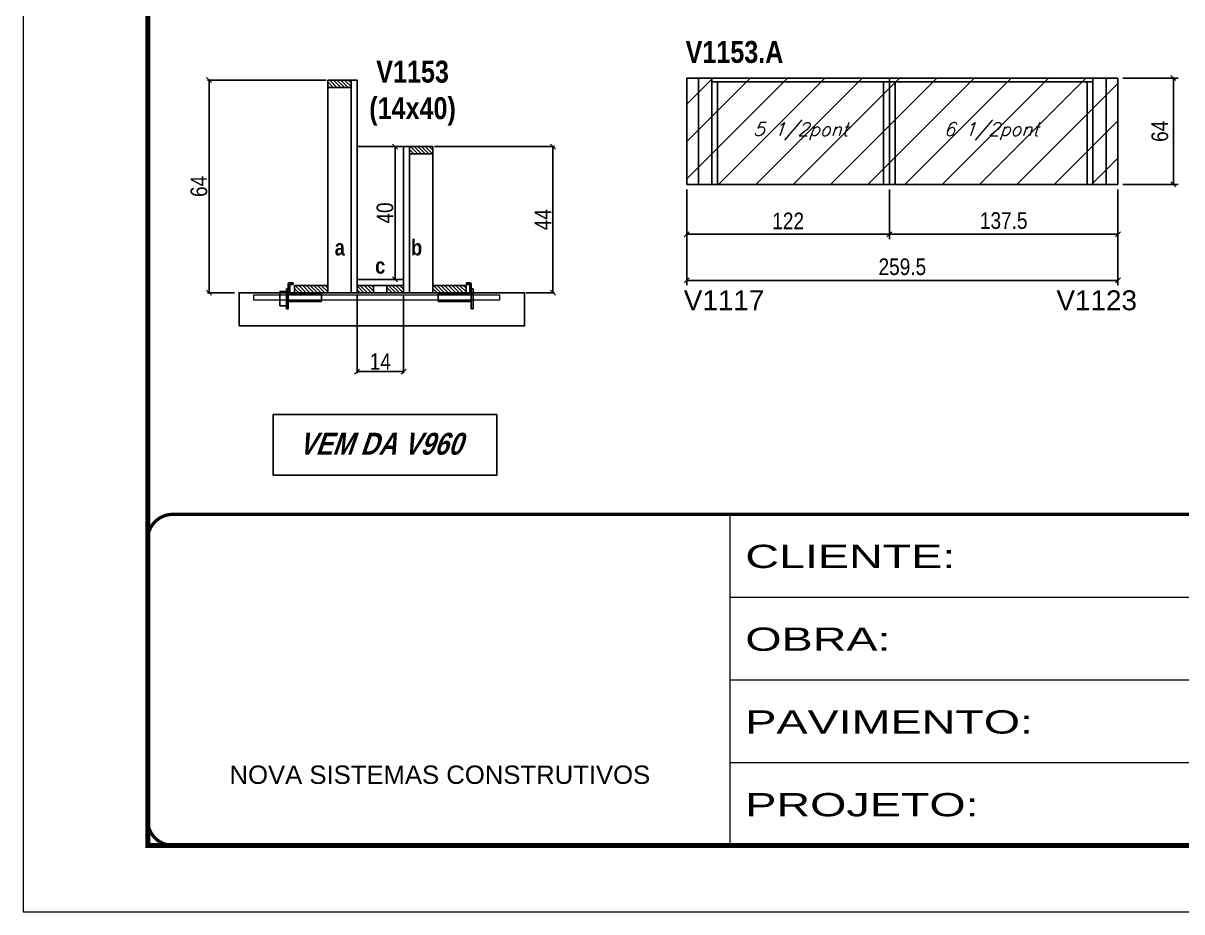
# Model space of a CAD drawing. Extents: x 3309 to 9563, y -2522 to 14608.
# Drawn here: x 6493 to 7190, y 5518 to 6053 of the extents above; entities that cross this region are included whole.
import ezdxf

# ---------------------------------------------------------------- set-up
doc = ezdxf.new("R2010")
doc.units = 0
doc.linetypes.add('CONTINUO', pattern=[0])
doc.linetypes.add('DASHED', pattern=[0.75, 0.5, -0.25])
for name, color, linetype in [('5', 5, 'Continuous'), ('barrote', 251, 'Continuous'), ('COTA', 241, 'Continuous'), ('detalhes', 4, 'Continuous'), ('NOMENCLATURA', 7, 'Continuous'), ('Painéis', 200, 'Continuous'), ('presilha', 1, 'Continuous'), ('SARR_2.2x10', 60, 'Continuous'), ('SARR_2.2x7', 40, 'Continuous'), ('SARR_3.5x7', 81, 'Continuous'), ('texto', 7, 'Continuous')]:
    doc.layers.add(name, color=color, linetype=linetype)
for name, color, linetype, lineweight in [('CONCRETO', 251, 'Continuous', 25), ('Folhas', 255, 'Continuous', 9), ('Hachura', 251, 'Continuous', 9), ('SARRAFO DE PRESSAO', 251, 'DASHED', 9), ('SCO-___-LAJ', 2, 'Continuous', 0)]:
    doc.layers.add(name, color=color, linetype=linetype, lineweight=lineweight)
doc.styles.add('ARIAL', font='arial.ttf')
doc.styles.add('COTA TECNICA', font='techl___.ttf', dxfattribs={"height": 10})
doc.styles.add('COTA TECNICA 2X', font='techl___.ttf', dxfattribs={"height": 10})
doc.styles.add('Romans', font='romans.shx')
doc.styles.get("Standard").update_dxf_attribs({"font": 'arial.ttf'})
doc.styles.add('TECNICA', font='techb___.ttf', dxfattribs={"height": 10})
doc.styles.add('Tecnologia', font='')
doc.styles.get('Tecnologia').set_extended_font_data('Forgotten Futurist')
doc.dimstyles.new('PAINEL', dxfattribs={"dimtxt": 10, "dimasz": 3, "dimexe": 3, "dimexo": 3, "dimgap": 3, "dimtad": 1, "dimdec": 1, "dimzin": 12, "dimdsep": 46, "dimtxsty": 'COTA TECNICA', "dimblk1": 'OBLIQUE', "dimblk2": 'OBLIQUE', "dimsah": 1, "dimcen": 0.9, "dimclrd": 4, "dimclre": 4, "dimclrt": 240, "dimadec": 1, "dimazin": 3, "dimtfac": 1, "dimtdec": 1, "dimtmove": 0, "dimatfit": 3, "dimfxl": 1, "dimtolj": 1, "dimtzin": 12, "dimarcsym": 0})
doc.dimstyles.new('SECAO', dxfattribs={"dimscale": 0.333333, "dimtxt": 5, "dimasz": 9, "dimexe": 3, "dimexo": 3, "dimgap": 3, "dimtad": 1, "dimdec": 1, "dimlfac": 0.5, "dimzin": 12, "dimdsep": 46, "dimtxsty": 'COTA TECNICA 2X', "dimblk1": 'OBLIQUE', "dimblk2": 'OBLIQUE', "dimsah": 1, "dimcen": 0.9, "dimclrd": 4, "dimclre": 4, "dimclrt": 240, "dimadec": 1, "dimazin": 3, "dimtfac": 1, "dimtdec": 1, "dimtmove": 0, "dimatfit": 3, "dimfxl": 1, "dimtolj": 1, "dimtzin": 12, "dimarcsym": 0})

# ---------------------------------------------------------------- blocks, each defined once
blk = doc.blocks.new('9999999999')
at = {"color": 30, "linetype": 'CONTINUO'}
for p, q in [((98564.56, 34230.21), (98564.56, 34429.45)), ((98564.56, 34379.64), (99583.98, 34379.64)), ((98564.56, 34329.83), (99487.98, 34329.83)), ((98564.56, 34280.02), (99487.98, 34280.02))]:
    blk.add_line(p, q, dxfattribs=at)
at = {"color": 30, "linetype": 'CONTINUO', "const_width": 2}
blk.add_lwpolyline([(99583.98, 34230.21), (99583.98, 34414.45, 0.414214), (99568.98, 34429.45), (98228.98, 34429.45, 0.414214), (98213.98, 34414.45), (98213.98, 34245.21, 0.414214), (98228.98, 34230.21), (99583.98, 34230.21)], format="xyb", dxfattribs=at)
at = {"layer": 'Folhas'}
blk.add_lwpolyline([(98138.98, 34190.21), (99623.98, 34190.21), (99623.98, 35240.21), (98138.98, 35240.21)], close=True, dxfattribs=at)
at = {"layer": 'Folhas', "color": 30, "const_width": 3}
blk.add_lwpolyline([(98213.98, 34230.21), (99583.98, 34230.21), (99583.98, 35200.21), (98213.98, 35200.21)], close=True, dxfattribs=at)
at = {"color": 7, "linetype": 'Continuous', "ltscale": 5, "style": 'ARIAL'}
blk.add_text('NOVA SISTEMAS CONSTRUTIVOS', height=11.0592, dxfattribs=at).set_placement((98263.19, 34267.21))
at = {"layer": 'Folhas', "color": 7, "style": 'Tecnologia', "width": 1.5}
for s, p in [('CLIENTE:', (98573.65, 34397.17)), ('OBRA:', (98573.65, 34347.31)), ('PAVIMENTO:', (98573.65, 34297.5)), ('PROJETO:', (98573.65, 34247.69))]:
    blk.add_text(s, height=14, dxfattribs=at).set_placement(p)
blk = doc.blocks.new('PRESILHA METÁLICA 1')
at = {"layer": 'presilha'}
for p, q in [((12, 21), (8.6, 21)), ((12, 21), (12, 19.5)), ((0, 13), (6, 13)), ((0, 13), (0, 0)), ((6, 15.5), (7.5, 15.5)), ((6, -2.5), (6, 15.5)), ((6, 13), (6, 0)), ((7.5, 10.6), (7.5, 19.9)), ((7.5, 15.5), (7.5, -2.5)), ((9, 11.6), (9, 18.9)), ((12, 19.5), (9.6, 19.5)), ((37.5, 11), (9.6, 11)), ((37.5, 11), (37.5, 4.1)), ((6, 0), (0, 0)), ((37.5, 4.1), (7.5, 4.1)), ((7.5, -2.5), (6, -2.5))]:
    blk.add_line(p, q, dxfattribs=at)
for centre, radius, start, end in [((8.6, 19.9), 1.14, 90, 180), ((9.6, 18.9), 0.57, 90, 180), ((9.6, 11.6), 0.57, 180, 270)]:
    blk.add_arc(centre, radius, start, end, dxfattribs=at)
blk = doc.blocks.new('PRESILHA METÁLICA 2')
at = {"layer": 'presilha'}
for p, q in [((-5.2, 23.5), (-5.2, 22)), ((-5.2, 23.5), (-1.9, 23.5)), ((-5.2, 22), (-2.8, 22)), ((-2.2, 14.1), (-2.2, 21.4)), ((-0.8, 14.6), (-0.8, 22.4)), ((-30.8, 13.5), (-30.8, 6.6)), ((-30.8, 13.5), (-2.8, 13.5)), ((0.8, 18), (-0.8, 18)), ((-0.8, 18), (-0.8, 0)), ((0.8, 0), (0.8, 18)), ((-30.8, 6.6), (-0.8, 6.6)), ((-0.8, 0), (0.8, 0))]:
    blk.add_line(p, q, dxfattribs=at)
for centre, radius, start, end in [((-2.8, 21.4), 0.57, 0, 90), ((-1.9, 22.4), 1.14, 0, 90), ((-2.8, 14.1), 0.57, 270, 0)]:
    blk.add_arc(centre, radius, start, end, dxfattribs=at)
blk = doc.blocks.new('_Oblique')
at = {"color": 0, "linetype": 'ByBlock', "lineweight": -2}
blk.add_line((-0.5, -0.5), (0.5, 0.5), dxfattribs=at)
blk = doc.blocks.new('*D3238')
at = {"layer": 'COTA', "color": 4, "lineweight": -2, "transparency": 16777216}
for p, q in [((6675.23, 6018.5), (6603.79, 6018.5)), ((6604.79, 6018.5), (6604.79, 5890.5)), ((6620.02, 5890.5), (6603.79, 5890.5))]:
    blk.add_line(p, q, dxfattribs=at)
at = {"layer": 'Defpoints', "color": 0, "transparency": 16777216}
for p in [(6676.23, 6018.5), (6604.79, 5890.5), (6621.02, 5890.5)]:
    blk.add_point(p, dxfattribs=at)
at = {"layer": 'COTA', "color": 4, "lineweight": -2, "transparency": 16777216, "xscale": 3, "yscale": 3, "zscale": 3}
for p, rotation in [((6604.79, 6018.5), 90), ((6604.79, 5890.5), 270)]:
    blk.add_blockref('_Oblique', p, dxfattribs=dict(at, rotation=rotation))
at = {"layer": 'COTA', "color": 240, "transparency": 16777216, "insert": (6598.68, 5954.5), "char_height": 10, "attachment_point": 5, "rotation": 90, "style": 'COTA TECNICA 2X'}
blk.add_mtext('\\A1;64', dxfattribs=at)
blk = doc.blocks.new('*D3239')
at = {"layer": 'COTA', "color": 4, "lineweight": -2, "transparency": 16777216}
for p, q in [((6740.43, 5978.5), (6812.75, 5978.5)), ((6811.75, 5978.5), (6811.75, 5890.5)), ((6795.65, 5890.5), (6812.75, 5890.5))]:
    blk.add_line(p, q, dxfattribs=at)
at = {"layer": 'Defpoints', "color": 0, "transparency": 16777216}
for p in [(6739.43, 5978.5), (6794.65, 5890.5), (6811.75, 5890.5)]:
    blk.add_point(p, dxfattribs=at)
at = {"layer": 'COTA', "color": 4, "lineweight": -2, "transparency": 16777216, "xscale": 3, "yscale": 3, "zscale": 3}
for p, rotation in [((6811.75, 5978.5), 90), ((6811.75, 5890.5), 270)]:
    blk.add_blockref('_Oblique', p, dxfattribs=dict(at, rotation=rotation))
at = {"layer": 'COTA', "color": 240, "transparency": 16777216, "insert": (6805.68, 5934.5), "char_height": 10, "attachment_point": 5, "rotation": 90, "style": 'COTA TECNICA 2X'}
blk.add_mtext('\\A1;44', dxfattribs=at)
blk = doc.blocks.new('*D3240')
at = {"layer": 'COTA', "color": 4, "lineweight": -2, "transparency": 16777216}
for p, q in [((6720.83, 5978.5), (6715.76, 5978.5)), ((6716.76, 5898.5), (6716.76, 5978.5)), ((6720.83, 5898.5), (6715.76, 5898.5))]:
    blk.add_line(p, q, dxfattribs=at)
at = {"layer": 'Defpoints', "color": 0, "transparency": 16777216}
for p in [(6716.76, 5978.5), (6721.83, 5978.5), (6721.83, 5898.5)]:
    blk.add_point(p, dxfattribs=at)
at = {"layer": 'COTA', "color": 4, "lineweight": -2, "transparency": 16777216, "xscale": 3, "yscale": 3, "zscale": 3}
for p, rotation in [((6716.76, 5978.5), 90), ((6716.76, 5898.5), 270)]:
    blk.add_blockref('_Oblique', p, dxfattribs=dict(at, rotation=rotation))
at = {"layer": 'COTA', "color": 240, "transparency": 16777216, "insert": (6710.66, 5938.5), "char_height": 10, "attachment_point": 5, "rotation": 90, "style": 'COTA TECNICA 2X'}
blk.add_mtext('\\A1;40', dxfattribs=at)
blk = doc.blocks.new('*D3245')
at = {"layer": 'COTA', "color": 4, "lineweight": -2, "transparency": 16777216}
for p, q in [((6693.83, 5889.5), (6693.83, 5842.03)), ((6721.83, 5889.5), (6721.83, 5842.03)), ((6693.83, 5843.03), (6721.83, 5843.03))]:
    blk.add_line(p, q, dxfattribs=at)
at = {"layer": 'Defpoints', "color": 0, "transparency": 16777216}
for p in [(6693.83, 5890.5), (6721.83, 5890.5), (6721.83, 5843.03)]:
    blk.add_point(p, dxfattribs=at)
at = {"layer": 'COTA', "color": 4, "lineweight": -2, "transparency": 16777216, "xscale": 3, "yscale": 3, "zscale": 3, "rotation": 180}
blk.add_blockref('_Oblique', (6693.83, 5843.03), dxfattribs=at)
at = {"layer": 'COTA', "color": 4, "lineweight": -2, "transparency": 16777216, "xscale": 3, "yscale": 3, "zscale": 3}
blk.add_blockref('_Oblique', (6721.83, 5843.03), dxfattribs=at)
at = {"layer": 'COTA', "color": 240, "transparency": 16777216, "insert": (6707.83, 5849.1), "char_height": 10, "attachment_point": 5, "style": 'COTA TECNICA 2X'}
blk.add_mtext('\\A1;14', dxfattribs=at)
blk = doc.blocks.new('*D3234')
at = {"layer": 'COTA', "color": 4, "linetype": 'ByBlock', "lineweight": -2, "transparency": 16777216}
for p, q in [((7014.31, 5952.67), (7014.31, 5922.66)), ((7151.81, 5952.67), (7151.81, 5922.66)), ((7151.81, 5925.66), (7014.31, 5925.66))]:
    blk.add_line(p, q, dxfattribs=at)
at = {"layer": 'Defpoints', "color": 0, "linetype": 'ByBlock', "transparency": 16777216}
for p in [(7014.31, 5955.67), (7151.81, 5955.67), (7014.31, 5925.66)]:
    blk.add_point(p, dxfattribs=at)
at = {"layer": 'COTA', "color": 4, "linetype": 'ByBlock', "lineweight": -2, "transparency": 16777216, "xscale": 3, "yscale": 3, "zscale": 3, "rotation": 180}
blk.add_blockref('_Oblique', (7014.31, 5925.66), dxfattribs=at)
at = {"layer": 'COTA', "color": 4, "linetype": 'ByBlock', "lineweight": -2, "transparency": 16777216, "xscale": 3, "yscale": 3, "zscale": 3}
blk.add_blockref('_Oblique', (7151.81, 5925.66), dxfattribs=at)
at = {"layer": 'COTA', "color": 240, "linetype": 'ByBlock', "transparency": 16777216, "insert": (7083.06, 5933.88), "char_height": 10, "attachment_point": 5, "style": 'COTA TECNICA'}
blk.add_mtext('\\A1;137.5', dxfattribs=at)
blk = doc.blocks.new('*D3235')
at = {"layer": 'COTA', "color": 4, "linetype": 'ByBlock', "lineweight": -2, "transparency": 16777216}
for p, q in [((6892.31, 5952.67), (6892.31, 5922.66)), ((7014.31, 5952.67), (7014.31, 5922.66)), ((7014.31, 5925.66), (6892.31, 5925.66))]:
    blk.add_line(p, q, dxfattribs=at)
at = {"layer": 'Defpoints', "color": 0, "linetype": 'ByBlock', "transparency": 16777216}
for p in [(6892.31, 5955.67), (7014.31, 5955.67), (6892.31, 5925.66)]:
    blk.add_point(p, dxfattribs=at)
at = {"layer": 'COTA', "color": 4, "linetype": 'ByBlock', "lineweight": -2, "transparency": 16777216, "xscale": 3, "yscale": 3, "zscale": 3, "rotation": 180}
blk.add_blockref('_Oblique', (6892.31, 5925.66), dxfattribs=at)
at = {"layer": 'COTA', "color": 4, "linetype": 'ByBlock', "lineweight": -2, "transparency": 16777216, "xscale": 3, "yscale": 3, "zscale": 3}
blk.add_blockref('_Oblique', (7014.31, 5925.66), dxfattribs=at)
at = {"layer": 'COTA', "color": 240, "linetype": 'ByBlock', "transparency": 16777216, "insert": (6953.31, 5933.72), "char_height": 10, "attachment_point": 5, "style": 'COTA TECNICA'}
blk.add_mtext('\\A1;122', dxfattribs=at)
blk = doc.blocks.new('*D3241')
at = {"layer": 'COTA', "color": 4, "linetype": 'ByBlock', "lineweight": -2, "transparency": 16777216}
for p, q in [((6892.31, 5952.67), (6892.31, 5894.95)), ((7151.81, 5952.67), (7151.81, 5894.95)), ((7151.81, 5897.95), (6892.31, 5897.95))]:
    blk.add_line(p, q, dxfattribs=at)
at = {"layer": 'Defpoints', "color": 0, "linetype": 'ByBlock', "transparency": 16777216}
for p in [(6892.31, 5955.67), (7151.81, 5955.67), (6892.31, 5897.95)]:
    blk.add_point(p, dxfattribs=at)
at = {"layer": 'COTA', "color": 4, "linetype": 'ByBlock', "lineweight": -2, "transparency": 16777216, "xscale": 3, "yscale": 3, "zscale": 3, "rotation": 180}
blk.add_blockref('_Oblique', (6892.31, 5897.95), dxfattribs=at)
at = {"layer": 'COTA', "color": 4, "linetype": 'ByBlock', "lineweight": -2, "transparency": 16777216, "xscale": 3, "yscale": 3, "zscale": 3}
blk.add_blockref('_Oblique', (7151.81, 5897.95), dxfattribs=at)
at = {"layer": 'COTA', "color": 240, "linetype": 'ByBlock', "transparency": 16777216, "insert": (7022.06, 5906.09), "char_height": 10, "attachment_point": 5, "style": 'COTA TECNICA'}
blk.add_mtext('\\A1;259.5', dxfattribs=at)
blk = doc.blocks.new('*D3242')
at = {"layer": 'COTA', "color": 4, "lineweight": -2, "transparency": 16777216}
for p, q in [((7154.81, 6019.67), (7188.17, 6019.67)), ((7185.17, 5955.67), (7185.17, 6019.67)), ((7154.81, 5955.67), (7188.17, 5955.67))]:
    blk.add_line(p, q, dxfattribs=at)
at = {"layer": 'Defpoints', "color": 0, "transparency": 16777216}
for p in [(7151.81, 6019.67), (7185.17, 6019.67), (7151.81, 5955.67)]:
    blk.add_point(p, dxfattribs=at)
at = {"layer": 'COTA', "color": 4, "lineweight": -2, "transparency": 16777216, "xscale": 3, "yscale": 3, "zscale": 3}
for p, rotation in [((7185.17, 6019.67), 90), ((7185.17, 5955.67), 270)]:
    blk.add_blockref('_Oblique', p, dxfattribs=dict(at, rotation=rotation))
at = {"layer": 'COTA', "color": 240, "transparency": 16777216, "insert": (7177.06, 5987.67), "char_height": 10, "attachment_point": 5, "rotation": 90, "style": 'COTA TECNICA'}
blk.add_mtext('\\A1;64', dxfattribs=at)

msp = doc.modelspace()

# ---------------------------------------------------------------- hatches: boundary and pattern name
at = {"layer": 'Hachura', "linetype": 'ByBlock'}
h = msp.add_hatch(dxfattribs=at)
h.set_pattern_fill('ANSI31', color=256, scale=5)
h.set_pattern_definition([(45, (-2283.5, -1218.672), (-11.22532, 11.22532), [])])
h.paths.add_polyline_path([(7014.31, 6019.67), (6892.31, 6019.67), (6892.31, 5955.67), (7014.31, 5955.67)])
h.paths.add_polyline_path([(7151.81, 5955.67), (7151.81, 6019.67), (7014.31, 6019.67), (7014.31, 5955.67)])
at = {"layer": 'SARR_2.2x10'}
h = msp.add_hatch(dxfattribs=at)
h.set_pattern_fill('ANSI31', color=256, scale=0.5, angle=90)
h.set_pattern_definition([(135, (39849.7717, -117621.6706), (-1.122532015, -1.122532015), [])])
h.paths.add_polyline_path([(6656.23, 5894.9), (6656.23, 5890.5), (6676.23, 5890.5), (6676.23, 5894.9)])
h = msp.add_hatch(dxfattribs=at)
h.set_pattern_fill('ANSI31', color=256, scale=0.5, angle=90)
h.set_pattern_definition([(135, (39932.9717, -117621.6706), (-1.122532015, -1.122532015), [])])
h.paths.add_polyline_path([(6739.43, 5894.9), (6739.43, 5890.5), (6759.43, 5890.5), (6759.43, 5894.9)])
at = {"layer": 'SARR_2.2x7'}
h = msp.add_hatch(dxfattribs=at)
h.set_pattern_fill('ANSI31', color=256, scale=0.5, angle=90)
h.set_pattern_definition([(135, (39863.7717, -117498.0706), (-1.122532015, -1.122532015), [])])
h.paths.add_polyline_path([(6690.23, 6018.5), (6690.23, 6014.1), (6676.23, 6014.1), (6676.23, 6018.5)])
h = msp.add_hatch(dxfattribs=at)
h.set_pattern_fill('ANSI31', color=256, scale=0.5, angle=90)
h.set_pattern_definition([(135, (39833.7717, -117538.0706), (-1.122532015, -1.122532015), [])])
h.paths.add_polyline_path([(6725.43, 5978.5), (6725.43, 5974.1), (6739.43, 5974.1), (6739.43, 5978.5)])
h = msp.add_hatch(dxfattribs=at)
h.set_pattern_fill('ANSI31', color=256, scale=0.5, angle=90)
h.set_pattern_definition([(135, (39929.3717, -117621.6706), (-1.122532015, -1.122532015), [])])
h.paths.add_polyline_path([(6703.83, 5890.5), (6703.83, 5894.9), (6693.83, 5894.9), (6693.83, 5890.5)])
h = msp.add_hatch(dxfattribs=at)
h.set_pattern_fill('ANSI31', color=256, scale=0.5, angle=90)
h.set_pattern_definition([(135, (39919.3717, -117621.6706), (-1.122532015, -1.122532015), [])])
h.paths.add_polyline_path([(6711.83, 5894.9), (6711.83, 5890.5), (6721.83, 5890.5), (6721.83, 5894.9)])

# ---------------------------------------------------------------- linework, layer by layer
at = {"layer": 'barrote', "elevation": 0}
msp.add_lwpolyline([(6622.78, 5870.5), (6794.69, 5870.5), (6794.69, 5890.5), (6622.78, 5890.5)], close=True, dxfattribs=at)
at = {"layer": 'CONCRETO', "linetype": 'Continuous'}
msp.add_line((6721.83, 5978.5), (6693.83, 5978.5), dxfattribs=at)
at = {"layer": 'detalhes', "color": 250}
msp.add_line((6622.78, 5870.5), (6622.78, 5890.5), dxfattribs=at)
at = {"layer": 'NOMENCLATURA', "elevation": 0}
msp.add_lwpolyline([(6643.4, 5817.14), (6777.94, 5817.14), (6777.94, 5780.68), (6643.4, 5780.68)], close=True, dxfattribs=at)
at = {"layer": 'Painéis', "linetype": 'ByBlock'}
for p, q in [((7151.81, 6019.67), (6892.31, 6019.67)), ((6892.31, 5955.67), (6892.31, 6019.67)), ((7014.31, 5955.67), (7014.31, 6019.67)), ((7151.81, 5955.67), (7151.81, 6019.67)), ((7151.81, 5955.67), (6892.31, 5955.67))]:
    msp.add_line(p, q, dxfattribs=at)
at = {"layer": 'Painéis', "linetype": 'Continuous', "elevation": 0}
for points in [[(6690.23, 5890.5), (6690.23, 6018.5), (6693.83, 6018.5), (6693.83, 5890.5)], [(6725.43, 5890.5), (6725.43, 5978.5), (6721.83, 5978.5), (6721.83, 5890.5)], [(6721.83, 5898.5), (6693.83, 5898.5), (6693.83, 5894.9), (6721.83, 5894.9)]]:
    msp.add_lwpolyline(points, close=True, dxfattribs=at)
at = {"layer": 'SARR_2.2x10', "elevation": 0}
for points in [[(6656.23, 5894.9), (6676.23, 5894.9), (6676.23, 5890.5), (6656.23, 5890.5)], [(6739.43, 5894.9), (6759.43, 5894.9), (6759.43, 5890.5), (6739.43, 5890.5)]]:
    msp.add_lwpolyline(points, close=True, dxfattribs=at)
at = {"layer": 'SARR_2.2x7', "linetype": 'Continuous'}
for p, q in [((6899.31, 5955.67), (6899.31, 6019.67)), ((7144.81, 5955.67), (7144.81, 6019.67)), ((7014.31, 6017.47), (6907.31, 6017.47)), ((7136.81, 6017.47), (7014.31, 6017.47))]:
    msp.add_line(p, q, dxfattribs=at)
at = {"layer": 'SARR_2.2x7'}
for points in [[(6676.23, 6018.5), (6690.23, 6018.5), (6690.23, 6014.1), (6676.23, 6014.1)], [(6739.43, 5978.5), (6725.43, 5978.5), (6725.43, 5974.1), (6739.43, 5974.1)]]:
    msp.add_lwpolyline(points, close=True, dxfattribs=at)
at = {"layer": 'SARR_2.2x7', "elevation": 0}
for points in [[(6693.83, 5894.9), (6703.83, 5894.9), (6703.83, 5890.5), (6693.83, 5890.5)], [(6721.83, 5894.9), (6711.83, 5894.9), (6711.83, 5890.5), (6721.83, 5890.5)]]:
    msp.add_lwpolyline(points, close=True, dxfattribs=at)
at = {"layer": 'SARR_3.5x7'}
for p, q in [((6907.31, 6019.67), (6907.31, 5955.67)), ((7136.81, 6019.67), (7136.81, 5955.67)), ((6910.81, 6017.47), (6910.81, 5955.67)), ((7010.81, 6017.47), (7010.81, 5955.67)), ((7017.81, 6017.47), (7017.81, 5955.67)), ((7133.31, 6017.47), (7133.31, 5955.67))]:
    msp.add_line(p, q, dxfattribs=at)
at = {"layer": 'SARR_3.5x7', "elevation": 0}
for points in [[(6690.23, 6014.1), (6676.23, 6014.1), (6676.23, 5890.5), (6690.23, 5890.5)], [(6725.43, 5974.1), (6739.43, 5974.1), (6739.43, 5890.5), (6725.43, 5890.5)]]:
    msp.add_lwpolyline(points, close=True, dxfattribs=at)
at = {"layer": 'SCO-___-LAJ', "color": 1, "elevation": 0}
msp.add_lwpolyline([(6631.78, 5889.17), (6779.62, 5889.17), (6779.62, 5885.97), (6631.78, 5885.97)], close=True, dxfattribs=at)

# ---------------------------------------------------------------- block references
at = {"layer": 'presilha', "xscale": 0.6666666666666666, "yscale": 0.6666666666666666, "zscale": 0.6666666666666666}
for name, p in [('PRESILHA METÁLICA 1', (6647.37, 5882.53)), ('PRESILHA METÁLICA 2', (6763.11, 5880.87))]:
    msp.add_blockref(name, p, dxfattribs=at)
at = {"layer": 'SARRAFO DE PRESSAO', "color": 6, "linetype": 'ByBlock'}
msp.add_blockref('9999999999', (-91646.11, -28672.37), dxfattribs=at)

# ---------------------------------------------------------------- texts
at = {"layer": '5', "linetype": 'Continuous'}
for s, p in [('V1117', (6890.52, 5879.94)), ('V1123', (7114.82, 5879.94))]:
    msp.add_text(s, height=12, rotation=0.00004, dxfattribs=at).set_placement(p)
at = {"layer": 'detalhes', "style": 'TECNICA'}
for s, p in [('b', (6726.33, 5912.93)), ('a', (6680.36, 5912.94)), ('c', (6704.73, 5901.97))]:
    msp.add_text(s, height=9.6, dxfattribs=at).set_placement(p)
at = {"layer": 'NOMENCLATURA', "style": 'TECNICA'}
msp.add_text('V1153.A', height=13.2, dxfattribs=at).set_placement((6891.6, 6028.86))
at = {"layer": 'NOMENCLATURA', "insert": (6727.25, 6030.19), "char_height": 13.2, "attachment_point": 2, "style": 'TECNICA'}
msp.add_mtext_dynamic_manual_height_columns('V1153\\P(14x40)', width=300.2766, gutter_width=1, heights=[0], dxfattribs=at)
at = {"layer": 'NOMENCLATURA', "insert": (6707.83, 5806.18), "char_height": 13.2, "width": 300.2766, "attachment_point": 2, "style": 'TECNICA'}
msp.add_mtext('{\\Q19;VEM DA V960}', dxfattribs=at)
at = {"layer": 'texto', "color": 2, "char_height": 8, "attachment_point": 5, "style": 'Romans'}
for s, insert in [('{\\Q19;\\C256;5 1/2pont}', (6960.81, 5987.67)), ('{\\Q19;\\C256;6 1/2pont}', (7075.56, 5987.67))]:
    msp.add_mtext(s, dxfattribs=dict(at, insert=insert))

# ---------------------------------------------------------------- dimensions: what is measured, and where the dimension line sits
at = {"layer": 'COTA'}
for base, p1, p2, dimstyle, picture, middle in [((6604.79, 5890.5), (6676.23, 6018.5), (6621.02, 5890.5), 'SECAO', '*D3238', (6598.68, 5954.5)), ((7185.17, 6019.67), (7151.81, 5955.67), (7151.81, 6019.67), 'PAINEL', '*D3242', (7177.06, 5987.67)), ((6716.76, 5978.5), (6721.83, 5898.5), (6721.83, 5978.5), 'SECAO', '*D3240', (6710.66, 5938.5)), ((6811.75, 5890.5), (6739.43, 5978.5), (6794.65, 5890.5), 'SECAO', '*D3239', (6805.68, 5934.5))]:
    dim = msp.add_linear_dim(base=base, p1=p1, p2=p2, angle=90, dimstyle=dimstyle, dxfattribs=at)
    dim.commit()
    dim.dimension.update_dxf_attribs({"geometry": picture, "text_midpoint": middle})
at = {"layer": 'COTA', "linetype": 'ByBlock'}
dim = msp.add_linear_dim(base=(6892.31, 5925.66), p1=(7014.31, 5955.67), p2=(6892.31, 5955.67), angle=180, dimstyle='PAINEL', override={"dimtmove": 1}, dxfattribs=at)
dim.commit()
dim.dimension.update_dxf_attribs({"geometry": '*D3235', "text_midpoint": (6953.31, 5933.72)})
for base, p2, picture, middle in [((6892.31, 5897.95), (6892.31, 5955.67), '*D3241', (7022.06, 5906.09)), ((7014.31, 5925.66), (7014.31, 5955.67), '*D3234', (7083.06, 5933.88))]:
    dim = msp.add_linear_dim(base=base, p1=(7151.81, 5955.67), p2=p2, angle=180, dimstyle='PAINEL', dxfattribs=at)
    dim.commit()
    dim.dimension.update_dxf_attribs({"geometry": picture, "text_midpoint": middle})
at = {"layer": 'COTA'}
dim = msp.add_linear_dim(base=(6721.83, 5843.03), p1=(6693.83, 5890.5), p2=(6721.83, 5890.5), dimstyle='SECAO', dxfattribs=at)
dim.commit()
dim.dimension.update_dxf_attribs({"geometry": '*D3245', "text_midpoint": (6707.83, 5849.1)})

doc.saveas('drawing.dxf')
